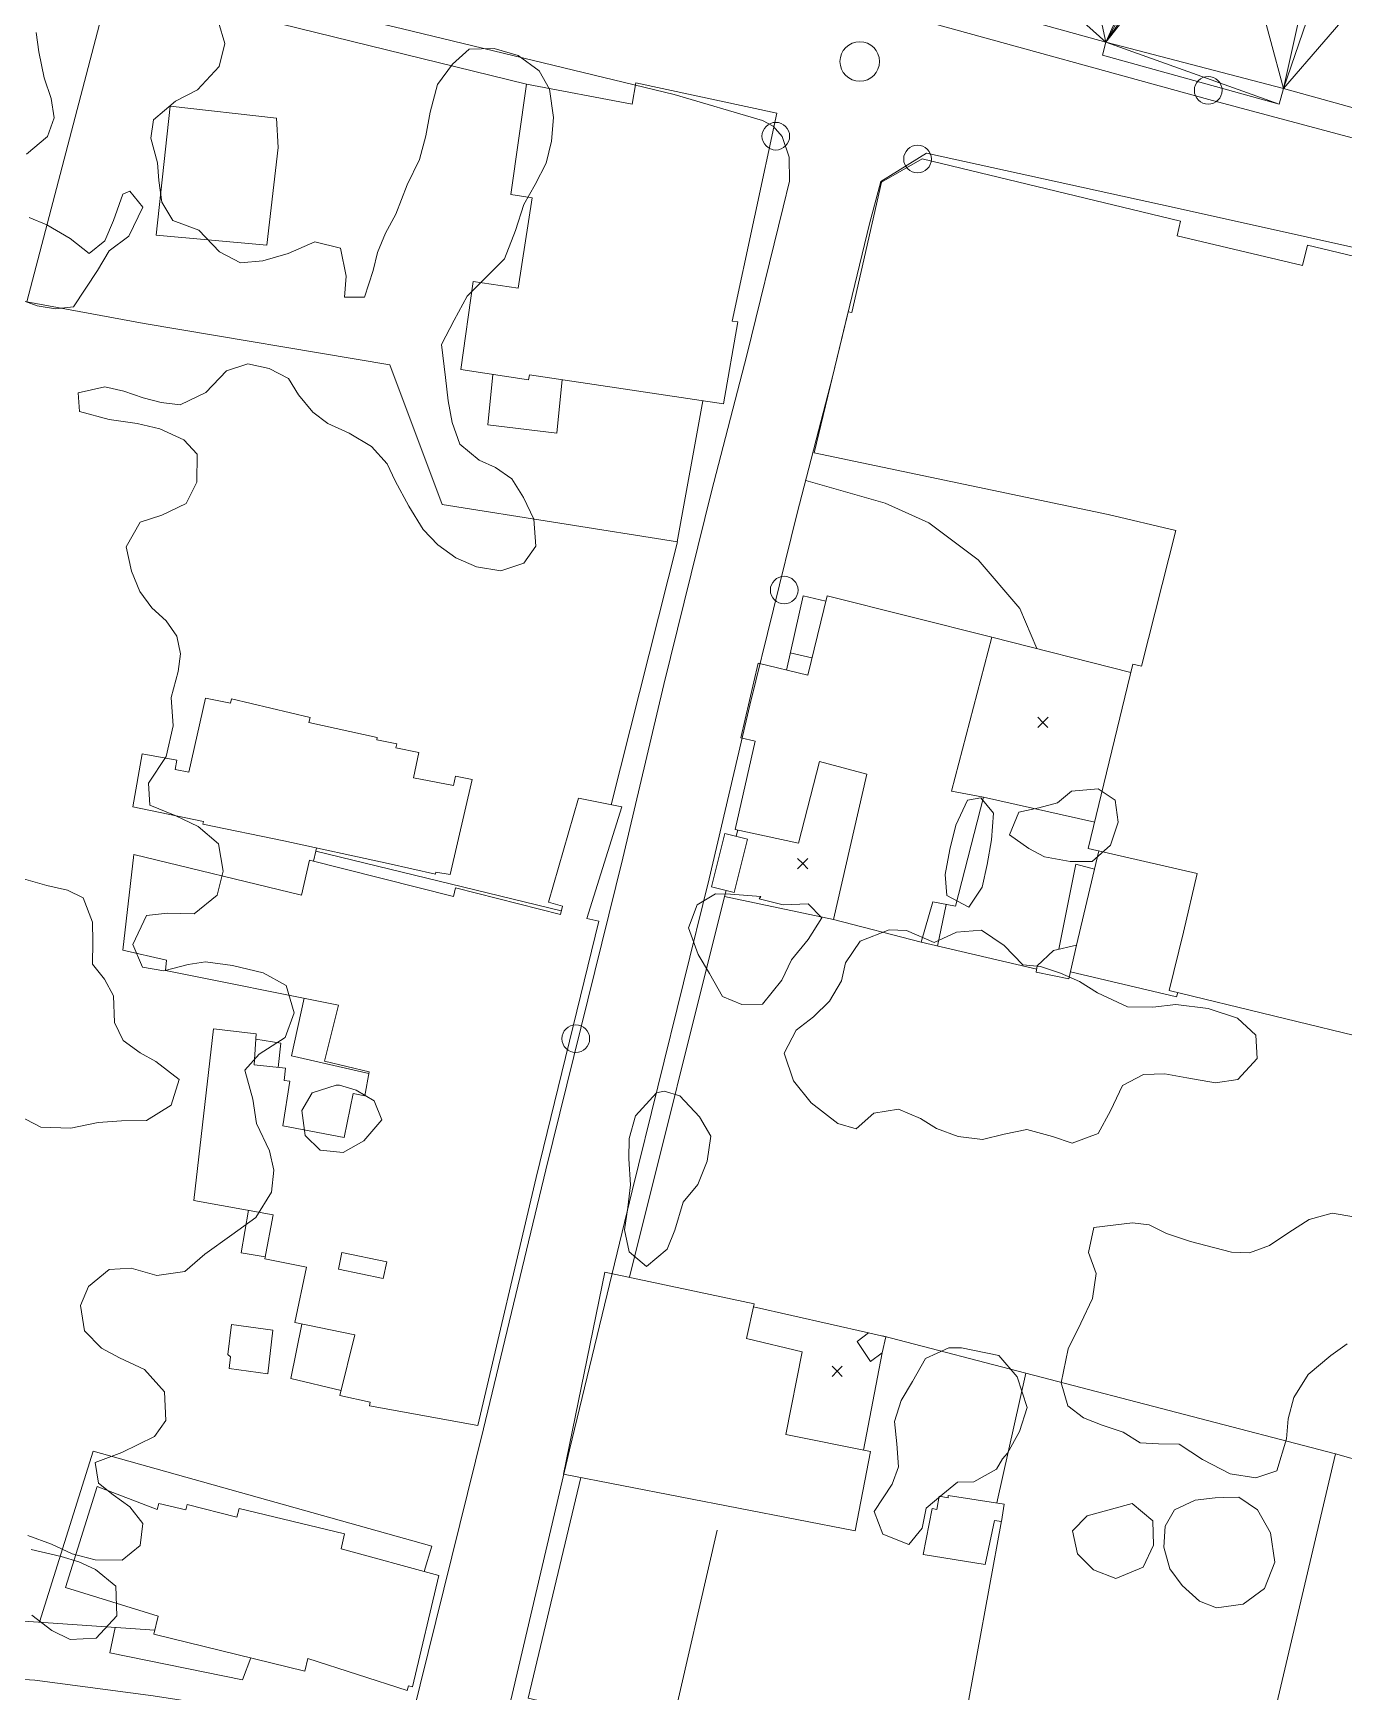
# Model space of a CAD drawing. Header units: metres. Extents: x 4652992 to 4879070, y 2074171 to 2309877.
# Drawn here: x 4653742.3 to 4653815.3, y 2307171 to 2307263.4 of the extents above; entities that cross this region are included whole.
import ezdxf

# ---------------------------------------------------------------- set-up
doc = ezdxf.new("R2010")
doc.units = ezdxf.units.M
doc.header["$MEASUREMENT"] = 0
doc.linetypes.add('DGN Style 3', pattern=[92.779933, 66.271381, -26.508552])
for name, color, linetype, lineweight in [('Level 18', 5, 'Continuous', 0), ('Level 19', 38, 'DGN Style 3', 0), ('Level 20', 30, 'DGN Style 3', 0), ('Level 30', 5, 'Continuous', 0), ('Level 31', 38, 'Continuous', 0), ('Level 35', 4, 'Continuous', 0), ('Level 36', 1, 'Continuous', 0), ('Level 37', 3, 'Continuous', 0), ('Level 40', 1, 'Continuous', 0), ('Level 45', 9, 'Continuous', 0), ('Level 61', 4, 'Continuous', 0), ('Level 63', 3, 'Continuous', 0)]:
    doc.layers.add(name, color=color, linetype=linetype, lineweight=lineweight)

# ---------------------------------------------------------------- blocks, each defined once
blk = doc.blocks.new('AL_1')
at = {"layer": 'Level 45'}
blk.add_circle((2.1e-05, 1.3e-05, 3e-05), 1.100002, dxfattribs=at)
blk = doc.blocks.new('POSTE_1')
at = {"layer": 'Level 61'}
blk.add_circle((-4.7e-05, -1.9e-05, -2.4e-05), 0.770001, dxfattribs=at)
blk = doc.blocks.new('COTA_14')
at = {"layer": 'Level 63', "ltscale": 0.2}
for p, q in [((-1.408667, 1.419462, -0.000225), (-0.00021, -6e-05, -0.000225)), ((1.419312, 1.408397, -0.000225), (-0.00021, -6e-05, -0.000225)), ((-0.00021, -6e-05, -0.000225), (-1.419732, -1.408517, -0.000225)), ((-0.00021, -6e-05, -0.000225), (1.408247, -1.419582, -0.000225))]:
    blk.add_line(p, q, dxfattribs=at)
blk = doc.blocks.new('COTA_13')
at = {"layer": 'Level 63', "ltscale": 0.2}
for p, q in [((-1.408317, 1.419367, 4e-05), (0.00014, -0.000155, 4e-05)), ((1.419662, 1.408302, 4e-05), (0.00014, -0.000155, 4e-05)), ((0.00014, -0.000155, 4e-05), (-1.419382, -1.408612, 4e-05)), ((0.00014, -0.000155, 4e-05), (1.408597, -1.419677, 4e-05))]:
    blk.add_line(p, q, dxfattribs=at)
blk = doc.blocks.new('COTA_12')
at = {"layer": 'Level 63', "ltscale": 0.2}
for p, q in [((-1.408662, 1.419362, 0.00024), (-0.000205, -0.00016, 0.00024)), ((1.419317, 1.408297, 0.00024), (-0.000205, -0.00016, 0.00024)), ((-0.000205, -0.00016, 0.00024), (-1.419727, -1.408617, 0.00024)), ((-0.000205, -0.00016, 0.00024), (1.408252, -1.419682, 0.00024))]:
    blk.add_line(p, q, dxfattribs=at)

msp = doc.modelspace()

# ---------------------------------------------------------------- linework, layer by layer
at = {"layer": 'Level 18', "color": 30}
msp.add_line((4653792.049466, 2307256.700919, 1393.474226), (4653789.516384, 2307255.127286, 1393.249226), dxfattribs=at)
at = {"layer": 'Level 18', "color": 30, "extrusion": (-0.2325752155250779, -0.9400955662221081, 0.2492570871469814), "elevation": -3251051.150257, "flags": 128}
msp.add_lwpolyline([(3963534.083005, 838200.399348), (3963511.117768, 838198.258291), (3963497.008766, 838196.722311)], dxfattribs=at)
at = {"layer": 'Level 18', "color": 30}
for points in [[(4653778.018066, 2307259.969419, 1391.786727), (4653762.900224, 2307263.622328, 1390.199227), (4653749.926714, 2307266.71114, 1388.961727), (4653745.891968, 2307267.698705, 1388.724227)], [(4653871.841598, 2307243.915647, 1399.474737), (4653845.793766, 2307250.199075, 1398.049737), (4653831.221605, 2307253.413479, 1397.017079), (4653807.767909, 2307259.691859, 1394.757914), (4653791.867037, 2307264.067218, 1393.249737)], [(4653784.435573, 2307255.148756, 1392.849115), (4653784.406733, 2307256.479457, 1392.736615), (4653784.023634, 2307257.634838, 1392.680365), (4653783.53333, 2307258.196162, 1392.642865), (4653782.935911, 2307258.527085, 1392.611615), (4653778.018066, 2307259.969419, 1391.786727)], [(4653763.437138, 2307169.632569, 1398.124115), (4653767.399675, 2307185.687863, 1397.324115), (4653770.880304, 2307200.098579, 1396.411615), (4653775.165302, 2307217.457567, 1394.886615), (4653777.434687, 2307227.122068, 1394.399115), (4653780.084128, 2307237.859843, 1393.911615), (4653782.050468, 2307245.457826, 1393.549115), (4653784.078237, 2307253.690952, 1392.974115), (4653784.435573, 2307255.148756, 1392.849115)], [(4653768.797474, 2307170.010217, 1398.129585), (4653772.190364, 2307184.518137, 1397.329585), (4653775.670971, 2307198.928762, 1396.417085), (4653779.959723, 2307216.30296, 1394.892085), (4653782.229164, 2307225.9677, 1394.404585), (4653784.865254, 2307236.651364, 1393.917085), (4653786.831854, 2307244.250352, 1393.554585), (4653788.889182, 2307252.760198, 1393.2708), (4653789.516385, 2307255.127286, 1393.249227)]]:
    msp.add_polyline3d(points, dxfattribs=at)
at = {"layer": 'Level 19', "linetype": 'DGN Style 3'}
msp.add_polyline3d([(4653763.03762, 2307167.887456, 1398.284524), (4653758.795656, 2307169.013949, 1398.037995), (4653753.704233, 2307170.098726, 1396.669245), (4653749.019948, 2307170.825017, 1395.762995), (4653742.434177, 2307171.681079, 1394.769245), (4653735.794276, 2307172.154052, 1394.156745), (4653730.088117, 2307172.450096, 1393.919245), (4653725.045809, 2307172.659381, 1393.925495), (4653719.57737, 2307172.942968, 1393.981745), (4653714.576227, 2307173.12193, 1394.169245), (4653709.157865, 2307173.197944, 1394.444245), (4653703.779484, 2307173.203543, 1394.862995), (4653698.677514, 2307172.948252, 1395.175495), (4653693.745763, 2307172.596635, 1395.831745), (4653690.667084, 2307172.981461, 1396.070925)], dxfattribs=at)
at = {"layer": 'Level 20', "linetype": 'Continuous'}
msp.add_polyline3d([(4653785.338107, 2307238.478477, 1393.829925), (4653789.760024, 2307237.20824, 1394.117425), (4653792.196299, 2307236.115796, 1394.142425), (4653794.936042, 2307234.063097, 1394.229925), (4653797.25473, 2307231.357526, 1394.304925), (4653798.188502, 2307229.119951, 1394.304925)], dxfattribs=at)
at = {"layer": 'Level 30', "color": 1}
for points in [[(4653780.754529, 2307242.745977, 1395.650357), (4653769.962574, 2307244.365555, 1395.662857), (4653769.918201, 2307244.080362, 1395.662857), (4653766.151642, 2307244.662979, 1395.087857), (4653766.827673, 2307249.557166, 1394.831607), (4653769.329609, 2307249.188852, 1393.450357), (4653770.105351, 2307254.220595, 1392.956607), (4653768.930109, 2307254.406854, 1392.894107), (4653769.806905, 2307260.543902, 1392.950357), (4653775.684319, 2307259.437529, 1395.706607), (4653775.886452, 2307260.626283, 1395.619107), (4653783.736156, 2307258.928373, 1395.494107), (4653781.249366, 2307247.34012, 1395.775357), (4653781.556537, 2307247.307175, 1395.762857), (4653780.754529, 2307242.745977, 1395.650357)], [(4653755.347586, 2307251.586673, 1395.481607), (4653755.976335, 2307257.021484, 1394.469107), (4653755.885323, 2307258.654174, 1394.281607), (4653749.971433, 2307259.32611, 1394.200357), (4653749.188485, 2307252.142562, 1395.237857), (4653755.347586, 2307251.586673, 1395.481607)], [(4653817.180133, 2307207.261569, 1403.866564), (4653805.561962, 2307210.091887, 1405.160314), (4653806.367949, 2307213.331643, 1405.122814), (4653806.367949, 2307213.331643, 1402.797814), (4653807.125272, 2307216.596386, 1402.479064), (4653801.062687, 2307217.992156, 1402.397814), (4653803.535368, 2307228.259281, 1402.491564), (4653804.018532, 2307228.143548, 1407.522814), (4653805.938078, 2307235.686232, 1404.416564), (4653802.165246, 2307236.586674, 1404.266564), (4653802.165246, 2307236.586674, 1399.397814), (4653785.808643, 2307240.013551, 1399.297814), (4653787.70348, 2307247.866799, 1398.741564), (4653787.898137, 2307247.833587, 1397.479064), (4653789.552574, 2307255.095138, 1396.847814), (4653791.82431, 2307256.3942, 1396.691564), (4653806.188168, 2307252.913067, 1396.822814), (4653806.004992, 2307252.09577, 1400.722814), (4653812.977957, 2307250.444814, 1401.641564), (4653813.259982, 2307251.582925, 1401.466564), (4653826.903306, 2307248.313497, 1401.166564)], [(4653791.766396, 2307212.768052, 1400.172814), (4653786.882861, 2307214.029485, 1398.379064), (4653788.746208, 2307222.123627, 1398.041564), (4653786.111068, 2307222.834137, 1397.810314), (4653784.938861, 2307218.294059, 1397.854064), (4653781.415369, 2307219.055813, 1398.072814), (4653782.519842, 2307223.961186, 1399.566564), (4653781.717667, 2307224.152951, 1399.566564), (4653782.681629, 2307228.313147, 1399.547814), (4653785.447557, 2307227.638505, 1399.810314), (4653786.523516, 2307232.053895, 1399.791564), (4653795.686761, 2307229.755941, 1399.416564), (4653793.44144, 2307221.173481, 1399.085314), (4653795.223229, 2307220.855152, 1399.222814), (4653793.677396, 2307214.774261, 1399.222814), (4653792.411447, 2307215.023013, 1399.235314), (4653791.766396, 2307212.768052, 1400.172814)], [(4653765.544797, 2307216.543302, 1398.644107), (4653766.768304, 2307221.834272, 1397.231607), (4653765.838625, 2307222.016088, 1397.265982), (4653765.735432, 2307221.502107, 1397.306607), (4653763.514024, 2307221.925375, 1398.953482), (4653763.802359, 2307223.342225, 1398.956607), (4653762.535957, 2307223.597869, 1398.937857), (4653762.585297, 2307223.814655, 1398.937857), (4653761.461356, 2307224.036247, 1398.903482), (4653761.480331, 2307224.179616, 1398.903482), (4653757.678723, 2307225.01428, 1399.394107), (4653757.752629, 2307225.278653, 1399.394107), (4653753.373502, 2307226.325222, 1399.475357), (4653753.324724, 2307226.081953, 1399.475357), (4653751.930324, 2307226.361522, 1399.475357), (4653751.0166, 2307222.246084, 1396.662857), (4653750.25572, 2307222.380836, 1396.619107), (4653750.336671, 2307222.914195, 1396.619107), (4653748.418448, 2307223.264954, 1396.575357), (4653747.891599, 2307220.303806, 1396.575357), (4653751.827305, 2307219.497673, 1399.387857), (4653751.792216, 2307219.344292, 1399.381607), (4653756.301892, 2307218.414417, 1399.312857), (4653762.106472, 2307217.161477, 1398.656607), (4653764.729222, 2307216.568131, 1398.762857), (4653764.745957, 2307216.671749, 1398.759732), (4653765.544797, 2307216.543302, 1398.644107)], [(4653775.107278, 2307220.301426, 1397.019107), (4653773.160975, 2307214.102528, 1397.544107), (4653773.814843, 2307213.939422, 1397.544107), (4653770.336522, 2307199.678059, 1398.312857), (4653767.082182, 2307185.861747, 1398.775357), (4653761.053572, 2307186.96653, 1399.125357), (4653761.099925, 2307187.171062, 1399.106607), (4653759.417274, 2307187.533023, 1398.925357), (4653760.239807, 2307190.92095, 1398.906607), (4653756.904742, 2307191.597214, 1398.475357), (4653757.548139, 2307194.677603, 1398.212857), (4653755.231031, 2307195.137385, 1397.775357), (4653755.693541, 2307197.600704, 1397.637857), (4653751.291391, 2307198.397391, 1397.350357), (4653752.388313, 2307207.945633, 1397.156607), (4653754.761854, 2307207.674496, 1397.169107), (4653754.644761, 2307205.950612, 1397.237857), (4653756.393924, 2307205.76141, 1397.056607), (4653756.306642, 2307205.074787, 1397.050357), (4653756.627171, 2307205.038582, 1397.050357), (4653756.244817, 2307202.549549, 1397.725357), (4653759.657945, 2307201.894474, 1397.994107), (4653760.150792, 2307204.35777, 1397.775357), (4653760.806264, 2307204.227851, 1397.781607), (4653761.039189, 2307205.550576, 1398.369107), (4653758.560518, 2307206.157592, 1397.981607), (4653759.338076, 2307209.268993, 1397.825357), (4653749.706723, 2307211.196744, 1397.012857), (4653749.77026, 2307211.776176, 1396.944107), (4653747.334798, 2307212.332302, 1396.025357), (4653747.946728, 2307217.658794, 1395.862857), (4653757.271873, 2307215.40103, 1396.950357), (4653757.715388, 2307217.345779, 1396.819107), (4653765.742664, 2307215.317766, 1397.650357), (4653765.853542, 2307215.803953, 1397.650357), (4653771.689293, 2307214.313631, 1397.350357), (4653771.794336, 2307214.774229, 1397.294107), (4653771.026915, 2307215.011761, 1397.262857), (4653772.687917, 2307220.793951, 1397.087857), (4653775.107278, 2307220.301426, 1397.019107)], [(4653788.095833, 2307180.008431, 1401.150939), (4653771.853162, 2307183.162205, 1401.132189), (4653774.163311, 2307194.410214, 1401.182189), (4653782.47145, 2307192.633788, 1401.094689), (4653782.038073, 2307190.705669, 1400.525939), (4653785.141254, 2307189.961733, 1400.438439), (4653784.233018, 2307185.375302, 1400.494689), (4653788.938029, 2307184.422295, 1400.757189), (4653788.095833, 2307180.008431, 1401.150939)], [(4653763.161266, 2307171.113983, 1400.019107), (4653757.627759, 2307172.888468, 1398.781607), (4653757.457787, 2307172.199002, 1398.781607), (4653749.058336, 2307174.242176, 1397.369107), (4653749.300995, 2307175.25228, 1395.800357), (4653744.152147, 2307176.853295, 1394.431607), (4653745.902852, 2307182.464518, 1393.950357), (4653749.251401, 2307181.187444, 1395.025357), (4653749.329902, 2307181.533733, 1395.025357), (4653750.84752, 2307181.169458, 1397.475357), (4653750.914391, 2307181.464446, 1397.475357), (4653753.684389, 2307180.772514, 1397.700357), (4653753.804935, 2307181.243946, 1397.700357), (4653759.667867, 2307179.836662, 1398.744107), (4653759.478884, 2307179.003001, 1400.112857), (4653764.927858, 2307177.519275, 1399.819107), (4653763.454297, 2307171.320644, 1400.003482), (4653763.228622, 2307171.381576, 1399.997232), (4653763.161266, 2307171.113983, 1400.019107)]]:
    msp.add_polyline3d(points, dxfattribs=at)
msp.add_3dface([(4653761.831484, 2307194.05908, 1399.034732), (4653759.330445, 2307194.57836, 1398.959732), (4653759.522303, 2307195.502419, 1398.934732), (4653762.023746, 2307194.985083, 1399.00968)], dxfattribs=at)
at = {"layer": 'Level 31'}
for points in [[(4653800.396197, 2307212.610377, 1402.482681), (4653799.974293, 2307210.729517, 1402.495181), (4653798.1674, 2307211.101149, 1402.504556), (4653798.21998, 2307211.456803, 1402.501431), (4653799.13353, 2307212.316331, 1402.498306), (4653800.396197, 2307212.610377, 1402.482681)], [(4653755.408952, 2307188.736553, 1394.575357), (4653755.689839, 2307191.177429, 1394.528482), (4653753.388299, 2307191.49808, 1394.384732), (4653753.176946, 2307189.815429, 1394.528482), (4653753.327539, 2307189.690961, 1394.515982), (4653753.256868, 2307189.048563, 1394.503482), (4653755.408952, 2307188.736553, 1394.575357)], [(4653788.948569, 2307189.437274, 1400.532681), (4653789.593602, 2307189.908872, 1400.610806), (4653789.789598, 2307190.81117, 1400.610806), (4653788.833534, 2307191.01997, 1400.610806), (4653788.193539, 2307190.540432, 1400.604556), (4653788.948569, 2307189.437274, 1400.532681)], [(4653795.3251, 2307178.124199, 1403.688439), (4653791.873619, 2307178.682965, 1403.375939), (4653792.378886, 2307181.240966, 1403.235314), (4653792.632216, 2307181.186967, 1403.235314), (4653792.770894, 2307181.926541, 1403.235314), (4653793.254579, 2307181.83749, 1403.285314), (4653793.270273, 2307181.968131, 1403.285314), (4653796.382581, 2307181.490971, 1403.463439), (4653796.232587, 2307180.518906, 1403.457189), (4653795.845786, 2307180.584735, 1403.432189), (4653795.3251, 2307178.124199, 1403.688439)]]:
    msp.add_polyline3d(points, dxfattribs=at)
msp.add_3dface([(4653780.839475, 2307218.826708, 1397.995181), (4653780.100342, 2307215.854173, 1398.148306), (4653781.349867, 2307215.543473, 1398.188931), (4653782.089, 2307218.516009, 1398.095181)], dxfattribs=at)
at = {"layer": 'Level 35'}
for p, q in [((4653779.619061, 2307242.91638, 1394.028795), (4653778.176333, 2307235.0681, 1394.028795)), ((4653795.686762, 2307229.75594, 1398.16393), (4653803.422215, 2307227.789442, 1398.50143)), ((4653784.476929, 2307228.886282, 1396.913931), (4653785.681872, 2307228.600059, 1396.913931)), ((4653795.223229, 2307220.855152, 1400.03893), (4653801.415469, 2307219.456984, 1400.20768)), ((4653781.559211, 2307219.024715, 1397.995181), (4653781.470581, 2307218.669781, 1397.995181)), ((4653758.075701, 2307217.846458, 1396.928482), (4653757.948038, 2307217.287002, 1396.928482)), ((4653800.396198, 2307212.610376, 1401.879556), (4653801.641193, 2307217.858968, 1401.817056)), ((4653793.14506, 2307214.878863, 1398.823305), (4653792.663497, 2307212.559881, 1398.985805)), ((4653798.193351, 2307211.276686, 1401.935806), (4653791.766397, 2307212.768052, 1400.479556)), ((4653788.833534, 2307191.01997, 1400.373306), (4653782.43423, 2307192.468193, 1400.729556)), ((4653789.593602, 2307189.908873, 1400.348306), (4653788.557968, 2307184.499277, 1400.373306))]:
    msp.add_line(p, q, dxfattribs=at)
at = {"layer": 'Level 35', "flags": 128}
for points, elevation in [([(4653786.453474, 2307231.766466), (4653785.192294, 2307232.054089), (4653784.260534, 2307227.928034)], 1396.682681), ([(4653755.252603, 2307195.252275), (4653753.918261, 2307195.477229), (4653754.327896, 2307197.847854)], 1395.90901), ([(4653759.487642, 2307187.822862), (4653756.689549, 2307188.480142), (4653757.295544, 2307191.51797)], 1396.347232)]:
    msp.add_lwpolyline(points, dxfattribs=dict(at, elevation=elevation))
at = {"layer": 'Level 35', "extrusion": (-0.0208597184104673, 0.0045021230804319, 0.9997722755885986), "elevation": -85292.093924, "flags": 128}
msp.add_lwpolyline([(-3237094.409529, 4061376.264301), (-3237094.786721, 4061362.206215), (-3237094.967629, 4061362.206215)], dxfattribs=at)
at = {"layer": 'Level 35', "extrusion": (-0.0748234308201974, -0.3045292561031167, 0.9495595749491327), "elevation": -1049498.186809, "flags": 128}
msp.add_lwpolyline([(3968869.088063, 3182406.591414), (3968868.870883, 3182411.67374), (3968869.94552, 3182411.653809)], dxfattribs=at)
at = {"layer": 'Level 35', "extrusion": (-0.2118995018499467, 0.0499075620106315, 0.976016309479457), "elevation": -869621.664173, "flags": 128}
msp.add_lwpolyline([(-3312656.089878, 3905257.824934), (-3312655.955119, 3905251.480118), (-3312656.3008, 3905251.480118)], dxfattribs=at)
at = {"layer": 'Level 35', "extrusion": (-0.0079354602833327, 0.0022098021143678, 0.9999660720468005), "elevation": -30429.271069, "flags": 128}
msp.add_lwpolyline([(4653670.640514, 2307282.850739), (4653670.570659, 2307282.599876), (4653664.65869, 2307283.996287)], dxfattribs=at)
at = {"layer": 'Level 35', "extrusion": (-0.0655876128206622, 0.0492238703839625, 0.9966319659879015), "elevation": -190266.422917, "flags": 128}
msp.add_lwpolyline([(-4638777.309463, 2329427.915245), (-4638775.522193, 2329423.875829), (-4638778.502629, 2329422.503951)], dxfattribs=at)
at = {"layer": 'Level 35', "extrusion": (-0.0007655128287361, -0.004580267404318, 0.999989217512176), "elevation": -12733.122284, "flags": 128}
msp.add_lwpolyline([(4653755.68507, 2307171.686193), (4653755.839924, 2307173.024861), (4653754.447543, 2307173.257576)], dxfattribs=at)
at = {"layer": 'Level 35', "extrusion": (0.0844883145548713, 0.6705355524830594, 0.7370507428664023), "elevation": 1941277.516473, "flags": 128}
msp.add_lwpolyline([(-4328902.825538, -2115023.812584), (-4328888.154625, -2115026.253999), (-4328878.722596, -2115028.196035)], dxfattribs=at)
at = {"layer": 'Level 35'}
for points in [[(4653774.503804, 2307220.424279, 1397.047232), (4653778.205358, 2307235.063494, 1396.347232), (4653765.112606, 2307237.141136, 1395.622232), (4653762.198216, 2307244.912748, 1394.647232), (4653748.524243, 2307247.210701, 1393.922232), (4653742.00164, 2307248.416768, 1391.672232)], [(4653771.78227, 2307244.092468, 1393.729281), (4653771.488926, 2307241.1116, 1393.729281), (4653767.653984, 2307241.581151, 1393.673031), (4653767.9247, 2307244.38872, 1393.673031)]]:
    msp.add_polyline3d(points, dxfattribs=at)
at = {"layer": 'Level 36'}
msp.add_polyline3d([(4653742.00164, 2307248.416768, 1391.672232), (4653746.657228, 2307266.233357, 1390.797232), (4653742.928246, 2307266.284999, 1390.809732), (4653739.632565, 2307265.232782, 1390.834732), (4653736.856325, 2307263.569901, 1390.872232), (4653729.91533, 2307254.649064, 1391.359732)], dxfattribs=at)
at = {"layer": 'Level 37'}
for p, q in [((4653769.806905, 2307260.543902, 1392.278796), (4653746.657229, 2307266.233357, 1390.797233)), ((4653780.824251, 2307215.317991, 1397.942414), (4653775.52363, 2307194.119354, 1399.642414)), ((4653814.815827, 2307184.289841, 1404.436164), (4653789.611172, 2307190.850138, 1401.161164)), ((4653795.980294, 2307181.552647, 1402.936164), (4653797.579268, 2307188.776193, 1402.173664))]:
    msp.add_line(p, q, dxfattribs=at)
at = {"layer": 'Level 37', "extrusion": (-0.1439997533294018, 0.0995615947650575, 0.9845565295547585), "elevation": -439056.908106, "flags": 128}
msp.add_lwpolyline([(-4544371.428975, 2477215.272499), (-4544368.433202, 2477207.561164), (-4544380.208299, 2477202.920083)], dxfattribs=at)
at = {"layer": 'Level 37', "extrusion": (-0.0869508078617166, 0.1137796910319383, 0.9896937601707266), "elevation": -140753.038029, "flags": 128}
msp.add_lwpolyline([(-5098580.438384, 982585.75285), (-5098569.995153, 982573.532186), (-5098578.843807, 982566.112497)], dxfattribs=at)
at = {"layer": 'Level 37'}
for points in [[(4653764.095582, 2307177.745899, 1398.991632), (4653764.524495, 2307179.155075, 1398.866632), (4653745.680911, 2307184.431605, 1393.629132), (4653742.692739, 2307174.919262, 1395.529132)], [(4653814.815827, 2307184.289841, 1404.736164), (4653809.632288, 2307162.206074, 1406.261164), (4653793.478755, 2307165.56669, 1403.948664), (4653796.237588, 2307180.551316, 1403.011164)], [(4653749.115251, 2307174.479094, 1396.597232), (4653722.921858, 2307176.274263, 1395.422232), (4653723.393078, 2307180.949406, 1395.097232), (4653716.79531, 2307181.534455, 1395.097232)], [(4653754.464843, 2307172.927038, 1397.545484), (4653753.995311, 2307171.710951, 1397.545484), (4653746.604313, 2307173.213872, 1396.607984), (4653746.906669, 2307174.63046, 1396.498158)]]:
    msp.add_polyline3d(points, dxfattribs=at)
at = {"layer": 'Level 40', "color": 3}
for points in [[(4653752.661229, 2307264.000618, 1393.115982), (4653753.017601, 2307262.813925, 1393.215982), (4653752.695268, 2307261.520906, 1393.290982), (4653751.499001, 2307260.221982, 1393.340982), (4653750.267065, 2307259.603212, 1393.340982), (4653749.045545, 2307258.552111, 1393.428482), (4653748.8964, 2307257.54005, 1393.603482), (4653749.263794, 2307256.162668, 1393.928482), (4653749.338946, 2307255.177558, 1394.415982), (4653749.502691, 2307253.983205, 1394.878482), (4653750.112425, 2307252.950837, 1395.165982), (4653751.571448, 2307252.413836, 1395.603482), (4653752.712556, 2307251.200651, 1395.640982), (4653753.88394, 2307250.598119, 1395.428482), (4653755.134711, 2307250.701952, 1395.253482), (4653756.538625, 2307251.118402, 1394.978482), (4653758.020715, 2307251.757939, 1394.640982), (4653759.442859, 2307251.417813, 1394.415982), (4653759.769559, 2307249.862108, 1394.265982), (4653759.663106, 2307248.678648, 1394.265982), (4653760.781382, 2307248.679845, 1394.303482), (4653761.259462, 2307250.177398, 1394.190982), (4653761.512036, 2307251.164723, 1394.028482), (4653761.948818, 2307252.242315, 1393.865982), (4653762.5207, 2307253.314462, 1393.753482), (4653763.162945, 2307254.933942, 1393.615982), (4653763.84207, 2307256.356549, 1393.840982), (4653764.196072, 2307257.668858, 1394.003482), (4653764.440833, 2307258.98043, 1394.065982), (4653764.847155, 2307260.522011, 1394.115982), (4653765.680818, 2307261.665873, 1394.128482), (4653766.605677, 2307262.49241, 1394.165982), (4653768.005777, 2307262.533664, 1394.253482), (4653769.332909, 2307262.135666, 1394.303482), (4653770.503689, 2307261.291494, 1394.353482), (4653771.087567, 2307260.265309, 1394.440982), (4653771.299212, 2307258.683392, 1394.565982), (4653771.18955, 2307257.366375, 1394.653482), (4653770.884657, 2307256.149779, 1394.715982), (4653770.283709, 2307254.95026, 1394.778482), (4653769.648487, 2307253.839532, 1394.840982), (4653769.182033, 2307252.392928, 1394.928482), (4653768.577271, 2307250.818212, 1395.015982), (4653767.516708, 2307249.755481, 1395.015982), (4653766.493628, 2307248.737516, 1394.753482), (4653765.78023, 2307247.403702, 1394.715982), (4653765.061018, 2307246.044413, 1394.815982), (4653765.297915, 2307244.214672, 1395.015982), (4653765.438407, 2307242.918421, 1395.203482), (4653765.653867, 2307241.7117, 1395.378482), (4653766.08781, 2307240.506455, 1395.640982), (4653767.163578, 2307239.604412, 1395.965982), (4653768.0796, 2307239.197277, 1396.240982), (4653768.974973, 2307238.580162, 1396.440982), (4653769.636422, 2307237.535425, 1396.903482), (4653770.205465, 2307236.324735, 1397.265982), (4653770.325308, 2307234.818503, 1397.553482), (4653769.647393, 2307233.879175, 1397.603482), (4653768.378578, 2307233.457279, 1397.603482), (4653767.010754, 2307233.676955, 1397.515982), (4653765.86783, 2307234.165221, 1397.303482), (4653764.860611, 2307234.889681, 1397.140982), (4653764.049228, 2307235.755357, 1397.053482), (4653763.253284, 2307237.04718, 1396.940982), (4653762.486407, 2307238.466375, 1396.828482), (4653762.046046, 2307239.404506, 1396.740982), (4653761.174531, 2307240.365159, 1396.603482), (4653759.928784, 2307241.119801, 1396.440982), (4653758.73996, 2307241.64591, 1396.353482), (4653757.902114, 2307242.276131, 1396.290982), (4653757.113984, 2307243.243706, 1396.265982), (4653756.558568, 2307244.155624, 1396.178482), (4653755.484798, 2307244.707946, 1396.365982), (4653754.289556, 2307244.966941, 1396.578482), (4653753.109939, 2307244.577441, 1396.915982), (4653751.962782, 2307243.374231, 1397.240982), (4653750.526593, 2307242.696851, 1397.365982), (4653749.46324, 2307242.816843, 1397.365982), (4653748.460625, 2307243.083498, 1397.290982), (4653747.397877, 2307243.44513, 1397.140982), (4653746.337734, 2307243.698679, 1396.940982), (4653744.842018, 2307243.357914, 1396.603482), (4653744.931401, 2307242.315671, 1396.703482), (4653746.574632, 2307241.868938, 1397.015982), (4653748.135083, 2307241.656922, 1397.428482), (4653749.402084, 2307241.3539, 1397.615982), (4653750.734424, 2307240.739737, 1397.678482), (4653751.479863, 2307239.943562, 1397.703482), (4653751.452981, 2307238.391827, 1397.715982), (4653750.852033, 2307237.192308, 1397.703482), (4653749.505042, 2307236.547325, 1397.590982), (4653748.299567, 2307236.164009, 1397.528482), (4653747.522828, 2307234.791614, 1397.540982), (4653747.81265, 2307233.432784, 1397.690982), (4653748.28989, 2307232.297779, 1397.803482), (4653748.954548, 2307231.386599, 1397.928482), (4653749.743283, 2307230.660663, 1398.090982), (4653750.341996, 2307229.818985, 1398.215982), (4653750.552247, 2307228.828429, 1398.390982), (4653750.408916, 2307227.841842, 1398.540982), (4653750.025847, 2307226.40216, 1398.665982), (4653750.12825, 2307224.819504, 1399.128482), (4653749.738763, 2307223.112708, 1399.240982), (4653748.772001, 2307221.62457, 1399.278482), (4653748.846548, 2307220.397821, 1399.428482), (4653750.24223, 2307219.822239, 1399.640982), (4653751.522856, 2307219.220444, 1399.865982), (4653752.664569, 2307218.248899, 1399.915982), (4653752.919512, 2307216.737221, 1399.840982), (4653752.585553, 2307215.393253, 1399.678482), (4653751.312319, 2307214.354521, 1399.415982), (4653749.820417, 2307214.388953, 1399.078482), (4653748.647218, 2307214.266567, 1398.578482), (4653747.89573, 2307212.646348, 1398.528482), (4653748.427289, 2307211.390893, 1398.903482), (4653749.6083, 2307211.189031, 1399.540982), (4653750.968917, 2307211.535242, 1399.803482), (4653751.929446, 2307211.681626, 1399.890982), (4653753.438183, 2307211.481978, 1399.903482)], [(4653741.983283, 2307256.641259, 1392.065982), (4653743.135649, 2307257.628304, 1392.053482), (4653743.509091, 2307258.667316, 1392.053482), (4653743.34795, 2307259.753586, 1392.078482), (4653742.954094, 2307260.895513, 1392.040982), (4653742.655855, 2307262.336951, 1391.903482), (4653742.520571, 2307263.417037, 1391.890982)], [(4653741.307872, 2307248.66273, 1393.315982), (4653742.56585, 2307248.200677, 1393.853482), (4653743.591718, 2307248.03592, 1394.278482), (4653744.598148, 2307248.144461, 1395.065982), (4653745.931329, 2307250.162857, 1395.490982), (4653746.566551, 2307251.273584, 1395.003482), (4653747.678224, 2307252.082307, 1394.715982), (4653748.455568, 2307253.696342, 1394.240982), (4653747.733383, 2307254.594416, 1393.678482), (4653747.339107, 2307254.420063, 1393.415982), (4653746.815126, 2307252.960352, 1393.415982), (4653746.335047, 2307251.81252, 1393.328482), (4653745.46511, 2307251.107172, 1393.053482), (4653744.403573, 2307251.952082, 1392.678482), (4653743.106112, 2307252.719092, 1392.390982), (4653742.132562, 2307253.11312, 1392.378482)], [(4653800.120231, 2307221.180446, 1403.26449), (4653801.613369, 2307221.304389, 1403.55199), (4653802.558194, 2307220.678223, 1403.58949), (4653802.719923, 2307219.464826, 1403.58949), (4653802.295297, 2307218.177888, 1403.40199), (4653801.278023, 2307217.272801, 1403.00199), (4653800.056499, 2307217.270876, 1402.40199), (4653798.62295, 2307217.533189, 1401.67699), (4653797.747005, 2307217.982706, 1401.37699), (4653796.670413, 2307218.747142, 1401.22699), (4653797.198055, 2307220.009474, 1401.81449), (4653798.310569, 2307220.25103, 1402.17699), (4653799.35151, 2307220.536381, 1402.30199), (4653800.120231, 2307221.180446, 1403.26449)], [(4653795.789944, 2307219.952113, 1400.34574), (4653795.676281, 2307218.478433, 1400.33324), (4653795.434786, 2307217.102295, 1400.35199), (4653795.14871, 2307215.830611, 1400.33324), (4653794.408905, 2307214.720928, 1400.30824), (4653793.181081, 2307215.376078, 1400.23324), (4653793.10121, 2307216.534186, 1400.17074), (4653793.361348, 2307217.932671, 1400.12699), (4653793.693293, 2307219.287199, 1400.07699), (4653794.345317, 2307220.672459, 1400.07074), (4653795.08589, 2307220.817136, 1400.06449), (4653795.789944, 2307219.952113, 1400.34574)], [(4653741.524487, 2307203.128653, 1397.665982), (4653742.76763, 2307202.482093, 1398.090982), (4653744.446345, 2307202.429847, 1398.540982), (4653745.962105, 2307202.738953, 1398.753482), (4653747.26459, 2307202.830418, 1398.828482), (4653748.658877, 2307202.846197, 1398.965982), (4653750.026517, 2307203.701161, 1399.090982), (4653750.4613, 2307205.128476, 1399.090982), (4653749.164444, 2307206.137125, 1398.928482), (4653748.291719, 2307206.614499, 1398.790982), (4653747.356258, 2307207.294932, 1398.590982), (4653746.875809, 2307208.29638, 1398.403482), (4653746.80768, 2307209.790244, 1398.103482), (4653746.309791, 2307210.715268, 1397.340982), (4653745.653551, 2307211.54384, 1396.878482), (4653745.668201, 2307212.802986, 1396.640982), (4653745.642159, 2307213.88381, 1396.615982), (4653745.133854, 2307215.241164, 1397.003482), (4653744.249502, 2307215.667589, 1397.290982), (4653743.111788, 2307215.939691, 1397.565982), (4653741.804699, 2307216.30603, 1397.790982)], [(4653782.753397, 2307215.179448, 1399.97074), (4653784.073964, 2307214.863709, 1399.92074), (4653785.475205, 2307214.905012, 1399.90824), (4653786.228811, 2307214.133455, 1399.87699), (4653785.478912, 2307212.928397, 1399.80824), (4653784.553847, 2307211.79239, 1399.59574), (4653783.9987, 2307210.662135, 1399.60824), (4653782.934451, 2307209.331141, 1399.45824), (4653781.783953, 2307209.310636, 1399.33324), (4653780.711128, 2307209.755259, 1399.32074), (4653779.989227, 2307211.029629, 1399.28324), (4653779.356485, 2307212.094576, 1399.24574), (4653778.815794, 2307213.567468, 1399.20824), (4653779.296164, 2307214.849964, 1399.22074), (4653780.308619, 2307215.467792, 1399.37074), (4653781.151358, 2307215.454395, 1399.47074), (4653782.839709, 2307215.319425, 1399.52074), (4653782.753397, 2307215.179448, 1399.97074)], [(4653784.661745, 2307205.053717, 1399.62074), (4653785.636255, 2307203.830289, 1399.72074), (4653787.114834, 2307202.673672, 1399.84574), (4653788.134664, 2307202.376233, 1400.00824), (4653789.122339, 2307203.264213, 1400.24574), (4653790.499924, 2307203.470076, 1400.37074), (4653791.7175, 2307202.964745, 1400.58324), (4653792.622908, 2307202.400241, 1400.90824), (4653793.826132, 2307201.951875, 1401.20824), (4653795.175276, 2307201.789809, 1401.44574), (4653796.383819, 2307202.089634, 1401.62074), (4653797.63821, 2307202.351728, 1401.69574), (4653799.070545, 2307201.955634, 1401.80824), (4653800.156291, 2307201.588898, 1402.00824), (4653801.608165, 2307202.124959, 1402.44574), (4653802.297759, 2307203.37866, 1402.54574), (4653802.970078, 2307204.797091, 1402.54574), (4653804.138356, 2307205.400978, 1402.54574), (4653805.315535, 2307205.440639, 1402.55824), (4653806.544408, 2307205.227038, 1402.77074), (4653808.139938, 2307204.952513, 1403.48324), (4653809.377186, 2307205.138407, 1403.85824), (4653810.453503, 2307206.299618, 1404.00824), (4653810.392642, 2307207.598967, 1403.83324), (4653809.355272, 2307208.542997, 1403.62074), (4653807.739544, 2307209.090018, 1403.40824), (4653805.940686, 2307209.306106, 1403.14574), (4653804.65759, 2307209.157943, 1402.85824), (4653803.248377, 2307209.173776, 1402.58324), (4653801.57524, 2307209.94866, 1402.29574), (4653800.578135, 2307210.588628, 1402.23324), (4653799.515248, 2307211.056963, 1402.10824), (4653798.40372, 2307211.429865, 1402.05824), (4653797.415518, 2307211.505607, 1401.84574), (4653796.380939, 2307212.582802, 1401.88324), (4653795.108744, 2307213.449161, 1401.59574), (4653793.722522, 2307213.325663, 1401.39574), (4653792.482615, 2307212.765673, 1401.13324), (4653790.947022, 2307213.427362, 1400.62074), (4653789.978886, 2307213.471538, 1400.30824), (4653788.369532, 2307212.839307, 1400.05824), (4653787.55103, 2307211.616437, 1399.73324), (4653787.328162, 2307210.625844, 1399.58324), (4653786.667141, 2307209.499142, 1399.48324), (4653785.762525, 2307208.618065, 1399.44574), (4653784.809137, 2307207.882485, 1399.43324), (4653784.139609, 2307206.597218, 1399.43324), (4653784.661745, 2307205.053717, 1399.62074)], [(4653753.438183, 2307211.481978, 1399.903482), (4653755.144755, 2307211.073826, 1400.003482), (4653756.427986, 2307210.363949, 1400.015982), (4653756.869741, 2307208.834457, 1400.003482), (4653756.369013, 2307207.476645, 1399.953482), (4653754.926405, 2307206.53215, 1399.890982), (4653754.125019, 2307205.649218, 1399.815982), (4653754.575192, 2307204.037118, 1400.053482), (4653754.781629, 2307202.671366, 1400.265982), (4653755.499396, 2307201.156456, 1400.490982), (4653755.743921, 2307200.077108, 1400.590982), (4653755.599985, 2307198.848883, 1400.615982), (4653754.734047, 2307197.444091, 1400.578482), (4653753.394868, 2307196.47486, 1400.478482), (4653751.897338, 2307195.409177, 1400.228482), (4653750.776642, 2307194.441423, 1399.815982), (4653749.226608, 2307194.221109, 1399.703482), (4653747.790234, 2307194.618368, 1399.765982), (4653746.576947, 2307194.5593, 1399.978482), (4653745.430395, 2307193.59773, 1400.340982), (4653744.973568, 2307192.551796, 1400.615982), (4653745.194236, 2307191.12891, 1401.028482), (4653746.149136, 2307190.17518, 1401.278482), (4653747.145334, 2307189.641411, 1401.428482), (4653748.549432, 2307188.983221, 1401.615982), (4653749.65887, 2307187.750746, 1401.690982), (4653749.729604, 2307186.1488, 1401.715982), (4653749.089173, 2307185.254238, 1401.715982), (4653747.278752, 2307184.370847, 1401.603482), (4653745.788244, 2307183.813917, 1401.390982), (4653745.989473, 2307182.664329, 1401.003482), (4653746.795648, 2307182.014817, 1401.003482), (4653747.731109, 2307181.334385, 1401.015982), (4653748.447482, 2307180.410837, 1401.015982), (4653748.303545, 2307179.182611, 1401.003482), (4653747.301114, 2307178.374626, 1400.903482), (4653745.803399, 2307178.383583, 1400.790982), (4653744.516354, 2307178.718264, 1400.703482), (4653743.3592, 2307179.263663, 1400.528482), (4653742.049508, 2307179.738085, 1399.903482)], [(4653760.318917, 2307204.534162, 1398.615982), (4653761.318927, 2307203.94435, 1398.715982), (4653761.747334, 2307202.884894, 1398.747232), (4653760.754874, 2307201.707357, 1398.697232), (4653759.597936, 2307201.06786, 1398.634732), (4653758.313035, 2307201.186777, 1398.634732), (4653757.477821, 2307202.020163, 1398.584732), (4653757.302292, 2307203.409926, 1398.478482), (4653757.867847, 2307204.39316, 1398.428482), (4653759.20727, 2307204.813764, 1398.415982), (4653759.397441, 2307204.80867, 1398.403482), (4653760.318917, 2307204.534162, 1398.615982)], [(4653778.337126, 2307204.213632, 1399.19574), (4653779.426282, 2307203.050931, 1399.18324), (4653780.056205, 2307201.971206, 1399.23949), (4653779.853902, 2307200.592092, 1399.45824), (4653779.340642, 2307199.287243, 1399.50824), (4653778.516446, 2307198.299255, 1399.49574), (4653778.054921, 2307196.739585, 1399.49574), (4653777.625298, 2307195.684095, 1399.49574), (4653776.478519, 2307194.719442, 1399.45824), (4653775.516854, 2307195.542245, 1399.37074), (4653775.246637, 2307196.765241, 1399.28324), (4653775.445918, 2307198.010552, 1399.19574), (4653775.593359, 2307199.268271, 1399.12074), (4653775.484538, 2307200.722014, 1399.03324), (4653775.519589, 2307201.845008, 1399.00824), (4653775.860014, 2307203.110411, 1399.00824), (4653777.024213, 2307204.394147, 1399.08324), (4653777.453416, 2307204.479981, 1399.10824), (4653778.337126, 2307204.213632, 1399.19574)], [(4653815.830709, 2307197.486521, 1407.13324), (4653814.631761, 2307197.693407, 1406.99574), (4653813.359572, 2307197.330678, 1406.90824), (4653812.224958, 2307196.614763, 1406.85824), (4653811.141735, 2307195.886549, 1406.80824), (4653810.023713, 2307195.486923, 1406.72074), (4653809.027691, 2307195.511799, 1406.53324), (4653808.108349, 2307195.758518, 1406.02074), (4653806.752199, 2307196.10978, 1405.43324), (4653805.418708, 2307196.562373, 1405.13324), (4653804.441909, 2307197.03635, 1404.75824), (4653803.519936, 2307197.150257, 1404.72074), (4653801.377164, 2307196.889136, 1404.69574)], [(4653801.377164, 2307196.889136, 1404.69574), (4653801.065586, 2307195.49585, 1404.52074), (4653801.507045, 2307194.322661, 1404.65824), (4653801.303912, 2307192.930109, 1404.77074), (4653800.646974, 2307191.566103, 1404.83324), (4653799.947347, 2307190.132249, 1404.89574), (4653799.553829, 2307188.251496, 1405.03324), (4653799.915573, 2307186.963944, 1405.27074), (4653800.795664, 2307186.299606, 1405.48324), (4653801.840848, 2307185.889327, 1405.74574), (4653803.000141, 2307185.505114, 1405.93324), (4653803.948616, 2307184.904475, 1406.03324), (4653804.964667, 2307184.848116, 1406.07074), (4653806.126186, 2307184.837007, 1406.04574), (4653807.420425, 2307183.966796, 1406.08324), (4653808.948547, 2307183.17405, 1406.12074), (4653810.390077, 2307182.962483, 1406.12074), (4653811.559488, 2307183.34981, 1406.12074), (4653812.090179, 2307185.117667, 1405.98324), (4653812.179607, 2307186.243862, 1405.92074), (4653812.497254, 2307187.422189, 1405.90824), (4653813.297029, 2307188.698632, 1405.88324), (4653814.562342, 2307189.756902, 1405.88324), (4653815.468738, 2307190.420685, 1406.09574)], [(4653796.075371, 2307189.765913, 1407.18949), (4653797.11193, 2307188.581216, 1407.06449), (4653797.651583, 2307186.873363, 1406.92699), (4653797.241462, 2307185.526736, 1406.92699), (4653796.565237, 2307184.324103, 1406.65199), (4653796.279665, 2307184.017901, 1406.37699), (4653795.947263, 2307183.441848, 1405.51449), (4653794.688803, 2307182.726364, 1404.91449), (4653793.77548, 2307182.704324, 1404.23949), (4653792.973872, 2307182.03798, 1403.60199), (4653792.040565, 2307181.269065, 1403.15199), (4653791.815192, 2307180.142716, 1403.00199), (4653791.071075, 2307179.247985, 1402.85199), (4653789.620958, 2307179.810103, 1402.71449), (4653789.14431, 2307181.077859, 1402.70199), (4653790.139998, 2307182.609787, 1403.00199), (4653790.491566, 2307183.571763, 1403.23949), (4653790.398802, 2307184.85483, 1403.43949), (4653790.268832, 2307186.09316, 1403.71449), (4653790.640276, 2307187.264984, 1403.96449), (4653791.283987, 2307188.317908, 1404.08949), (4653792.004861, 2307189.593778, 1404.32699), (4653793.307884, 2307190.193615, 1404.73949), (4653794.012657, 2307190.18568, 1404.82699), (4653796.075371, 2307189.765913, 1407.18949)], [(4653809.430772, 2307181.886521, 1405.90199), (4653810.476988, 2307181.167566, 1405.90199), (4653811.194178, 2307179.885201, 1405.89574), (4653811.441836, 2307178.260409, 1405.89574), (4653810.85742, 2307176.794438, 1405.89574), (4653809.68706, 2307175.92347, 1405.87074), (4653808.203449, 2307175.716692, 1405.67074), (4653807.253232, 2307176.07831, 1405.59574), (4653806.28179, 2307176.953798, 1405.50824), (4653805.596147, 2307177.894681, 1405.44574), (4653805.267327, 2307179.098164, 1405.35824), (4653805.336081, 2307180.25992, 1405.32074), (4653805.865795, 2307181.177313, 1405.33324), (4653807.014085, 2307181.705456, 1405.43324), (4653808.128987, 2307181.83993, 1405.50824), (4653808.595039, 2307181.862127, 1405.53324), (4653809.430772, 2307181.886521, 1405.90199)], [(4653803.502992, 2307181.529355, 1404.82074), (4653804.643368, 2307180.559825, 1404.98324), (4653804.695161, 2307179.20851, 1404.98324), (4653804.123286, 2307177.979885, 1404.90824), (4653802.600627, 2307177.354017, 1404.79574), (4653801.352725, 2307177.840534, 1404.68324), (4653800.464193, 2307178.722929, 1404.59574), (4653800.178102, 2307179.996506, 1404.49574), (4653800.991069, 2307180.846014, 1404.57074), (4653803.502992, 2307181.529355, 1404.82074)], [(4653742.228694, 2307178.969878, 1398.240982), (4653743.909408, 2307178.56791, 1397.915982), (4653744.880354, 2307178.281964, 1397.728482), (4653745.81642, 2307177.843171, 1397.553482), (4653746.943902, 2307176.92876, 1397.465982), (4653747.003009, 2307175.275865, 1397.340982), (4653745.844225, 2307174.021706, 1397.353482), (4653744.412455, 2307173.961161, 1397.040982), (4653743.378774, 2307174.450166, 1396.853482), (4653742.265522, 2307175.307444, 1396.728482)]]:
    msp.add_polyline3d(points, dxfattribs=at)

# ---------------------------------------------------------------- block references
at = {"layer": 'Level 45'}
msp.add_blockref('AL_1', (4653788.34135, 2307261.80455, 1392.80225), dxfattribs=at)
at = {"layer": 'Level 61'}
for p in [(4653807.73335, 2307260.20295, 1394.91215), (4653783.67255, 2307257.64795, 1392.67045), (4653791.55845, 2307256.37365, 1393.42835), (4653784.13885, 2307232.37595, 1394.11345), (4653772.54115, 2307207.40085, 1395.79305)]:
    msp.add_blockref('POSTE_1', p, dxfattribs=at)
at = {"layer": 'Level 63', "ltscale": 0.2, "xscale": 0.2, "yscale": 0.2, "zscale": 0.2}
for name, p in [('COTA_13', (4653798.53565, 2307225.0126, 1397.39175)), ('COTA_14', (4653785.16785, 2307217.14855, 1395.59805)), ('COTA_12', (4653787.08465, 2307188.88525, 1398.10425))]:
    msp.add_blockref(name, p, dxfattribs=at)

# ---------------------------------------------------------------- meshes
at = {"layer": 'Level 30', "color": 1}
mesh = msp.add_polyface(dxfattribs=at)
corners = [(4653824.424616, 2307256.835652, 1398.60996), (4653811.920398, 2307260.30807, 1398.70371), (4653811.675466, 2307259.426067, 1400.74746), (4653801.843761, 2307262.156327, 1400.09746), (4653802.042941, 2307262.873575, 1397.62246), (4653794.861463, 2307264.867869, 1397.32246), (4653795.851208, 2307268.431955, 1397.17871), (4653795.202196, 2307268.612186, 1397.03496), (4653796.453523, 2307274.083861, 1396.98496), (4653799.810273, 2307273.274129, 1397.21621), (4653800.587097, 2307276.768127, 1398.72871), (4653794.099952, 2307278.428914, 1398.78496), (4653795.991398, 2307286.490484, 1398.79746), (4653803.442748, 2307284.655297, 1396.50371), (4653803.521426, 2307285.003103, 1396.50371), (4653807.88343, 2307283.900652, 1396.55996), (4653807.457022, 2307281.775838, 1396.60996), (4653810.029779, 2307281.097763, 1396.60996), (4653809.224778, 2307277.719031, 1396.60996), (4653808.058568, 2307276.041142, 1396.80996), (4653807.801123, 2307276.102204, 1396.80996), (4653807.160293, 2307272.969563, 1396.95996), (4653806.433618, 2307273.114772, 1396.95996), (4653806.272866, 2307272.284236, 1403.24121), (4653807.073861, 2307272.107827, 1403.24121), (4653807.123399, 2307272.326816, 1403.24121), (4653808.143223, 2307272.098506, 1403.17871), (4653808.086159, 2307271.786292, 1403.17871), (4653808.874282, 2307271.612936, 1401.82871), (4653810.331001, 2307276.343745, 1398.32871), (4653815.150609, 2307274.998091, 1398.32871), (4653814.902045, 2307273.782467, 1398.32871), (4653816.414556, 2307273.396874, 1398.32871), (4653816.438429, 2307273.621717, 1398.32871), (4653821.029156, 2307272.520126, 1398.31621), (4653820.770504, 2307271.618747, 1398.50996), (4653821.009147, 2307271.53507, 1398.50996), (4653820.892564, 2307270.72205, 1398.50996), (4653827.439657, 2307269.278817, 1398.50996)]
mesh.append_faces([[corners[k] for k in face] for face in [(0, 37, 38), (8, 6, 7), (6, 4, 5), (4, 2, 3), (31, 29, 30), (37, 35, 36), (34, 32, 33), (26, 24, 25), (22, 20, 21), (15, 13, 14), (12, 10, 11), (20, 18, 19), (18, 16, 17)]], dxfattribs={"vtx0": -1, "color": 1})
mesh.append_faces([[corners[k] for k in face] for face in [(28, 4, 27), (29, 31, 28), (10, 22, 9), (13, 10, 12)]], dxfattribs={"vtx0": -1, "vtx1": -1, "color": 1})
mesh.append_faces([[corners[k] for k in face] for face in [(37, 1, 32), (1, 28, 31), (28, 1, 4), (27, 4, 24), (23, 4, 9), (9, 4, 6), (37, 32, 35), (20, 22, 10), (13, 16, 10), (10, 16, 20), (18, 20, 16)]], dxfattribs={"vtx0": -1, "vtx1": -1, "vtx2": -1, "color": 1})
mesh.append_faces([[corners[k] for k in face] for face in [(37, 0, 1), (4, 23, 24), (6, 8, 9), (4, 1, 2), (32, 34, 35), (24, 26, 27), (9, 22, 23), (13, 15, 16), (1, 31, 32)]], dxfattribs={"vtx0": -1, "vtx2": -1, "color": 1})

doc.saveas('drawing.dxf')
